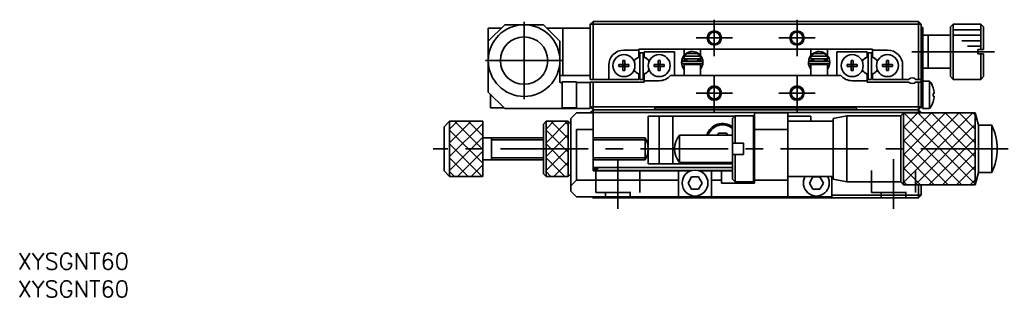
# Model space of a CAD drawing. Extents: x 0 to 420, y -8 to 261.
# Drawn here: x 0.4 to 179.6, y -8 to 42.3 of the extents above; entities that cross this region are included whole.
import ezdxf

# ---------------------------------------------------------------- set-up
doc = ezdxf.new("R2010")
doc.units = 0
doc.header["$LTSCALE"] = 0.5
doc.linetypes.add('CENTER', pattern=[50.8, 31.75, -6.35, 6.35, -6.35])
doc.linetypes.add('DASHED', pattern=[19.05, 12.7, -6.35])
for name, color, linetype in [('MSM_CENTER', 1, 'CENTER'), ('MSM_CONTINUOUS', 7, 'CONTINUOUS'), ('MSM_DASHED', 4, 'DASHED'), ('MSM_NARROW', 5, 'CONTINUOUS'), ('MSM_PART_NUMBER', 7, 'CONTINUOUS')]:
    doc.layers.add(name, color=color, linetype=linetype)
doc.styles.get("Standard").update_dxf_attribs({"font": 'txt.shx', "height": 3, "bigfont": 'bigfont.shx'})

# ---------------------------------------------------------------- blocks, each defined once
blk = doc.blocks.new('*U2')
at = {"layer": 'MSM_PART_NUMBER'}
blk.add_text('XYSGNT60', height=3, dxfattribs=at).set_placement((0, -3))
blk = doc.blocks.new('*U3')
at = {"layer": 'MSM_PART_NUMBER'}
blk.add_text('XYSGNT60', height=3, dxfattribs=at).set_placement((0, -8))

msp = doc.modelspace()

# ---------------------------------------------------------------- linework, layer by layer
at = {"layer": 'MSM_CENTER'}
for p, q in [((91.84, 27.9), (91.84, 41.9)), ((126.34, 42.3), (126.34, 35.7)), ((141.34, 42.3), (141.34, 35.7)), ((129.64, 39), (123.04, 39)), ((144.64, 39), (138.04, 39)), ((177.14, 36.5), (162.14, 36.5)), ((84.84, 34.9), (98.84, 34.9)), ((126.34, 32.3), (126.34, 25.7)), ((141.34, 32.3), (141.34, 25.7)), ((129.64, 29), (123.04, 29)), ((144.64, 29), (138.04, 29)), ((179.64, 18.9), (75.34, 18.9)), ((108.84, 17), (108.84, 8)), ((158.84, 17), (158.84, 8))]:
    msp.add_line(p, q, dxfattribs=at)
at = {"layer": 'MSM_CONTINUOUS'}
for p, q in [((88.34, 41.4), (85.34, 38.4)), ((95.34, 41.4), (88.34, 41.4)), ((98.34, 38.4), (95.34, 41.4)), ((104.34, 42), (103.84, 41.5)), ((103.84, 41.5), (103.84, 31.5)), ((103.84, 41.5), (163.84, 41.5)), ((104.34, 31.5), (104.34, 42)), ((163.34, 42), (104.34, 42)), ((163.34, 42), (163.34, 31.5)), ((163.34, 42), (163.84, 41.5)), ((163.84, 41.5), (163.84, 26.4)), ((169.14, 41), (169.64, 41.5)), ((169.64, 31.5), (169.64, 41.5)), ((169.64, 41.5), (174.64, 41.5)), ((174.64, 41.5), (174.64, 36.9)), ((174.64, 41.5), (175.14, 41)), ((85.34, 29.2), (85.34, 40.8)), ((87.74, 40.8), (85.34, 40.8)), ((103.84, 40.8), (95.94, 40.8)), ((98.84, 40.8), (98.84, 32.2)), ((164.14, 40.9), (163.84, 40.9)), ((164.14, 26.2), (164.14, 40.9)), ((164.14, 39.5), (169.14, 39.5)), ((165.14, 33.5), (165.14, 39.5)), ((169.14, 41), (169.14, 32)), ((175.14, 36.9), (175.14, 41)), ((98.34, 30.9), (98.34, 38.4)), ((112.64, 36.8), (109.94, 36.8)), ((155.04, 37), (112.64, 37)), ((112.64, 37), (112.64, 35.55)), ((112.84, 31.5), (112.84, 36.3)), ((113.44, 36.3), (112.84, 36.3)), ((113.44, 36.3), (113.44, 31.5)), ((119.14, 36.5), (113.64, 36.5)), ((113.64, 35.55), (113.64, 36.5)), ((119.14, 32.2), (119.14, 36.5)), ((120.84, 37), (120.84, 35.84)), ((120.89, 35.7), (121.42, 36.2)), ((121.42, 36.2), (123.25, 36.2)), ((123.25, 36.2), (123.78, 35.7)), ((123.84, 35.84), (123.84, 37)), ((143.84, 37), (143.84, 35.84)), ((143.89, 35.7), (144.42, 36.2)), ((144.42, 36.2), (146.25, 36.2)), ((146.25, 36.2), (146.78, 35.7)), ((146.84, 35.84), (146.84, 37)), ((148.54, 32.2), (148.54, 36.5)), ((154.04, 36.5), (148.54, 36.5)), ((154.04, 35.55), (154.04, 36.5)), ((154.24, 31.5), (154.24, 36.3)), ((154.84, 36.3), (154.24, 36.3)), ((154.84, 36.3), (154.84, 31.5)), ((155.04, 35.55), (155.04, 37)), ((157.74, 36.8), (155.04, 36.8)), ((174.14, 36.9), (175.14, 36.9)), ((174.14, 36.1), (174.14, 36.9)), ((175.14, 36.1), (174.14, 36.1)), ((174.64, 36.1), (174.64, 31.5)), ((175.14, 32), (175.14, 36.1)), ((109.05, 34.18), (109.05, 33.82)), ((109.76, 34.18), (109.05, 34.18)), ((110.12, 34.89), (109.76, 34.89)), ((109.76, 34.89), (109.76, 34.18)), ((109.77, 34.17), (109.76, 34.18)), ((110.11, 34.17), (109.77, 34.17)), ((109.77, 34.17), (109.77, 33.83)), ((110.11, 34.17), (110.12, 34.18)), ((110.11, 33.83), (110.11, 34.17)), ((110.12, 34.18), (110.12, 34.89)), ((110.82, 34.18), (110.12, 34.18)), ((110.82, 33.82), (110.82, 34.18)), ((112.38, 35.4), (112.64, 35.55)), ((113.64, 35.55), (113.9, 35.4)), ((116.16, 34.18), (115.45, 34.18)), ((115.45, 34.18), (115.45, 33.82)), ((116.52, 34.89), (116.16, 34.89)), ((116.16, 34.89), (116.16, 34.18)), ((116.17, 34.17), (116.16, 34.18)), ((116.51, 34.17), (116.17, 34.17)), ((116.17, 34.17), (116.17, 33.83)), ((116.51, 34.17), (116.52, 34.18)), ((116.51, 33.83), (116.51, 34.17)), ((116.52, 34.18), (116.52, 34.89)), ((117.22, 34.18), (116.52, 34.18)), ((117.22, 33.82), (117.22, 34.18)), ((120.53, 35.32), (120.39, 34.63)), ((120.5, 35.17), (120.49, 35.13)), ((120.49, 35.13), (120.49, 35.1)), ((120.49, 35.1), (120.49, 35.07)), ((120.49, 35.07), (120.5, 35.03)), ((120.51, 35.24), (120.5, 35.2)), ((120.5, 35.2), (120.5, 35.17)), ((120.5, 35.03), (120.5, 35)), ((120.5, 35), (120.51, 34.96)), ((120.52, 35.27), (120.51, 35.24)), ((120.51, 34.96), (120.51, 34.93)), ((120.51, 34.93), (120.52, 34.9)), ((120.53, 35.3), (120.52, 35.27)), ((120.52, 34.9), (120.53, 34.86)), ((120.54, 35.33), (120.53, 35.3)), ((120.53, 34.86), (120.55, 34.83)), ((120.55, 35.36), (120.54, 35.33)), ((120.56, 35.39), (120.55, 35.37)), ((120.55, 35.37), (120.55, 35.37)), ((120.55, 35.37), (120.55, 35.37)), ((120.55, 35.37), (120.55, 35.36)), ((120.56, 35.37), (120.55, 35.37)), ((120.55, 35.37), (120.78, 35.31)), ((120.55, 34.83), (120.56, 34.8)), ((120.57, 35.37), (120.56, 35.37)), ((120.56, 35.37), (120.56, 35.37)), ((120.56, 34.8), (120.56, 34.79)), ((120.58, 35.37), (120.57, 35.37)), ((120.59, 35.36), (120.58, 35.37)), ((120.6, 35.36), (120.59, 35.36)), ((124.09, 34.79), (120.59, 34.79)), ((120.59, 34.4), (124.09, 34.4)), ((120.61, 35.36), (120.6, 35.36)), ((120.62, 35.36), (120.61, 35.36)), ((120.63, 35.35), (120.62, 35.36)), ((120.64, 35.35), (120.63, 35.35)), ((120.66, 35.34), (120.64, 35.35)), ((120.67, 35.34), (120.66, 35.34)), ((120.68, 35.33), (120.67, 35.34)), ((120.7, 35.33), (120.68, 35.33)), ((120.71, 35.32), (120.7, 35.33)), ((120.73, 35.32), (120.71, 35.32)), ((120.74, 35.31), (120.73, 35.32)), ((120.76, 35.3), (120.74, 35.31)), ((120.77, 35.3), (120.76, 35.3)), ((120.79, 35.29), (120.77, 35.3)), ((120.78, 35.31), (120.84, 35.28)), ((120.8, 35.28), (120.79, 35.29)), ((120.83, 34.2), (120.79, 34.4)), ((120.81, 35.28), (120.8, 35.28)), ((120.82, 35.27), (120.81, 35.28)), ((120.84, 35.26), (120.82, 35.27)), ((120.84, 34.19), (120.83, 34.2)), ((123.84, 35.7), (120.84, 35.7)), ((120.84, 35.7), (120.84, 35.2)), ((120.84, 35.2), (123.84, 35.2)), ((120.84, 34.2), (120.84, 32.2)), ((123.84, 34.2), (120.84, 34.2)), ((120.88, 35.12), (120.89, 35.13)), ((120.88, 35.1), (120.88, 35.12)), ((120.88, 35.08), (120.88, 35.1)), ((120.88, 35.07), (120.88, 35.08)), ((120.89, 35.05), (120.88, 35.07)), ((120.89, 35.17), (120.9, 35.19)), ((120.89, 35.16), (120.89, 35.17)), ((120.89, 35.14), (120.89, 35.16)), ((120.89, 35.13), (120.89, 35.14)), ((120.89, 35.04), (120.89, 35.05)), ((120.89, 35.03), (120.89, 35.04)), ((120.9, 35.01), (120.89, 35.03)), ((120.9, 35.2), (120.91, 35.21)), ((120.9, 35.19), (120.9, 35.2)), ((120.9, 35), (120.9, 35.01)), ((120.9, 35), (121.34, 35)), ((120.91, 34.98), (120.9, 35)), ((120.91, 35.21), (120.91, 35.23)), ((120.91, 34.97), (120.91, 34.98)), ((120.92, 34.96), (120.91, 34.97)), ((120.93, 34.94), (120.92, 34.96)), ((120.93, 34.93), (120.93, 34.94)), ((120.94, 34.92), (120.93, 34.93)), ((120.95, 34.91), (120.94, 34.92)), ((120.96, 34.89), (120.95, 34.91)), ((120.97, 34.88), (120.96, 34.89)), ((120.98, 34.87), (120.97, 34.88)), ((120.99, 34.86), (120.98, 34.87)), ((121.01, 34.85), (120.99, 34.86)), ((121.02, 34.85), (121.01, 34.85)), ((121.03, 34.84), (121.02, 34.85)), ((121.04, 34.83), (121.03, 34.84)), ((121.06, 34.82), (121.04, 34.83)), ((121.07, 34.82), (121.06, 34.82)), ((121.09, 34.81), (121.07, 34.82)), ((121.1, 34.81), (121.09, 34.81)), ((121.11, 34.8), (121.1, 34.81)), ((121.13, 34.8), (121.11, 34.8)), ((121.14, 34.8), (121.13, 34.8)), ((121.16, 34.8), (121.14, 34.8)), ((121.17, 34.8), (121.16, 34.8)), ((121.19, 34.79), (121.17, 34.8)), ((121.34, 35.2), (121.34, 34.79)), ((121.34, 34.4), (121.34, 34.2)), ((123.34, 34.79), (123.34, 35.2)), ((123.34, 35), (123.77, 35)), ((123.34, 34.2), (123.34, 34.4)), ((123.51, 34.8), (123.49, 34.79)), ((123.49, 34.79), (123.49, 34.79)), ((123.52, 34.8), (123.51, 34.8)), ((123.54, 34.8), (123.52, 34.8)), ((123.55, 34.8), (123.54, 34.8)), ((123.57, 34.81), (123.55, 34.8)), ((123.58, 34.81), (123.57, 34.81)), ((123.59, 34.82), (123.58, 34.81)), ((123.61, 34.82), (123.59, 34.82)), ((123.62, 34.83), (123.61, 34.82)), ((123.64, 34.83), (123.62, 34.83)), ((123.65, 34.84), (123.64, 34.83)), ((123.66, 34.85), (123.65, 34.84)), ((123.67, 34.86), (123.66, 34.85)), ((123.69, 34.87), (123.67, 34.86)), ((123.7, 34.88), (123.69, 34.87)), ((123.71, 34.89), (123.7, 34.88)), ((123.72, 34.9), (123.71, 34.89)), ((123.73, 34.91), (123.72, 34.9)), ((123.74, 34.92), (123.73, 34.91)), ((123.75, 34.95), (123.74, 34.94)), ((123.74, 34.94), (123.74, 34.92)), ((123.76, 34.96), (123.75, 34.95)), ((123.77, 34.98), (123.76, 34.96)), ((123.77, 35.21), (123.77, 35.2)), ((123.77, 35.2), (123.88, 34.79)), ((123.77, 35.2), (123.78, 35.18)), ((123.78, 35), (123.77, 34.99)), ((123.77, 34.99), (123.77, 34.98)), ((123.78, 35.18), (123.78, 35.17)), ((123.78, 35.17), (123.78, 35.15)), ((123.78, 35.15), (123.79, 35.14)), ((123.79, 35.05), (123.78, 35.03)), ((123.78, 35.03), (123.78, 35.02)), ((123.78, 35.02), (123.78, 35)), ((123.79, 35.14), (123.79, 35.12)), ((123.79, 35.12), (123.79, 35.11)), ((123.79, 35.11), (123.79, 35.09)), ((123.79, 35.09), (123.79, 35.08)), ((123.79, 35.08), (123.79, 35.06)), ((123.79, 35.06), (123.79, 35.05)), ((123.84, 35.2), (123.84, 35.7)), ((123.88, 34.4), (123.84, 34.2)), ((123.84, 32.2), (123.84, 34.2)), ((123.84, 34.2), (123.84, 34.19)), ((124.12, 35.36), (124.12, 35.38)), ((124.12, 35.37), (124.12, 35.37)), ((124.15, 35.31), (124.13, 35.36)), ((143.53, 35.32), (143.39, 34.63)), ((143.5, 35.17), (143.49, 35.13)), ((143.49, 35.13), (143.49, 35.1)), ((143.49, 35.1), (143.49, 35.07)), ((143.49, 35.07), (143.5, 35.03)), ((143.51, 35.24), (143.5, 35.2)), ((143.5, 35.2), (143.5, 35.17)), ((143.5, 35.03), (143.5, 35)), ((143.5, 35), (143.51, 34.96)), ((143.52, 35.27), (143.51, 35.24)), ((143.51, 34.96), (143.51, 34.93)), ((143.51, 34.93), (143.52, 34.9)), ((143.53, 35.3), (143.52, 35.27)), ((143.52, 34.9), (143.53, 34.86)), ((143.54, 35.33), (143.53, 35.3)), ((143.53, 34.86), (143.55, 34.83)), ((143.55, 35.36), (143.54, 35.33)), ((143.56, 35.39), (143.55, 35.37)), ((143.55, 35.37), (143.55, 35.37)), ((143.55, 35.37), (143.55, 35.37)), ((143.55, 35.37), (143.55, 35.36)), ((143.56, 35.37), (143.55, 35.37)), ((143.55, 35.37), (143.78, 35.31)), ((143.55, 34.83), (143.56, 34.8)), ((143.57, 35.37), (143.56, 35.37)), ((143.56, 35.37), (143.56, 35.37)), ((143.56, 34.8), (143.56, 34.79)), ((143.58, 35.37), (143.57, 35.37)), ((143.59, 35.36), (143.58, 35.37)), ((143.6, 35.36), (143.59, 35.36)), ((147.09, 34.79), (143.59, 34.79)), ((143.59, 34.4), (147.09, 34.4)), ((143.61, 35.36), (143.6, 35.36)), ((143.62, 35.36), (143.61, 35.36)), ((143.63, 35.35), (143.62, 35.36)), ((143.64, 35.35), (143.63, 35.35)), ((143.66, 35.34), (143.64, 35.35)), ((143.67, 35.34), (143.66, 35.34)), ((143.68, 35.33), (143.67, 35.34)), ((143.7, 35.33), (143.68, 35.33)), ((143.71, 35.32), (143.7, 35.33)), ((143.73, 35.32), (143.71, 35.32)), ((143.74, 35.31), (143.73, 35.32)), ((143.76, 35.3), (143.74, 35.31)), ((143.77, 35.3), (143.76, 35.3)), ((143.79, 35.29), (143.77, 35.3)), ((143.78, 35.31), (143.84, 35.28)), ((143.8, 35.28), (143.79, 35.29)), ((143.83, 34.2), (143.79, 34.4)), ((143.81, 35.28), (143.8, 35.28)), ((143.82, 35.27), (143.81, 35.28)), ((143.84, 35.26), (143.82, 35.27)), ((143.84, 34.19), (143.83, 34.2)), ((146.84, 35.7), (143.84, 35.7)), ((143.84, 35.7), (143.84, 35.2)), ((143.84, 35.2), (146.84, 35.2)), ((143.84, 34.2), (143.84, 32.2)), ((146.84, 34.2), (143.84, 34.2)), ((143.88, 35.12), (143.89, 35.13)), ((143.88, 35.1), (143.88, 35.12)), ((143.88, 35.08), (143.88, 35.1)), ((143.88, 35.07), (143.88, 35.08)), ((143.89, 35.05), (143.88, 35.07)), ((143.89, 35.17), (143.9, 35.19)), ((143.89, 35.16), (143.89, 35.17)), ((143.89, 35.14), (143.89, 35.16)), ((143.89, 35.13), (143.89, 35.14)), ((143.89, 35.04), (143.89, 35.05)), ((143.89, 35.03), (143.89, 35.04)), ((143.9, 35.01), (143.89, 35.03)), ((143.9, 35.2), (143.91, 35.21)), ((143.9, 35.19), (143.9, 35.2)), ((143.9, 35), (143.9, 35.01)), ((143.9, 35), (144.34, 35)), ((143.91, 34.98), (143.9, 35)), ((143.91, 35.21), (143.91, 35.23)), ((143.91, 34.97), (143.91, 34.98)), ((143.92, 34.96), (143.91, 34.97)), ((143.93, 34.94), (143.92, 34.96)), ((143.93, 34.93), (143.93, 34.94)), ((143.94, 34.92), (143.93, 34.93)), ((143.95, 34.91), (143.94, 34.92)), ((143.96, 34.89), (143.95, 34.91)), ((143.97, 34.88), (143.96, 34.89)), ((143.98, 34.87), (143.97, 34.88)), ((143.99, 34.86), (143.98, 34.87)), ((144.01, 34.85), (143.99, 34.86)), ((144.02, 34.85), (144.01, 34.85)), ((144.03, 34.84), (144.02, 34.85)), ((144.04, 34.83), (144.03, 34.84)), ((144.06, 34.82), (144.04, 34.83)), ((144.07, 34.82), (144.06, 34.82)), ((144.09, 34.81), (144.07, 34.82)), ((144.1, 34.81), (144.09, 34.81)), ((144.11, 34.8), (144.1, 34.81)), ((144.13, 34.8), (144.11, 34.8)), ((144.14, 34.8), (144.13, 34.8)), ((144.16, 34.8), (144.14, 34.8)), ((144.17, 34.8), (144.16, 34.8)), ((144.19, 34.79), (144.17, 34.8)), ((144.34, 35.2), (144.34, 34.79)), ((144.34, 34.4), (144.34, 34.2)), ((146.34, 34.79), (146.34, 35.2)), ((146.34, 35), (146.77, 35)), ((146.34, 34.2), (146.34, 34.4)), ((146.51, 34.8), (146.49, 34.79)), ((146.49, 34.79), (146.49, 34.79)), ((146.52, 34.8), (146.51, 34.8)), ((146.54, 34.8), (146.52, 34.8)), ((146.55, 34.8), (146.54, 34.8)), ((146.57, 34.81), (146.55, 34.8)), ((146.58, 34.81), (146.57, 34.81)), ((146.59, 34.82), (146.58, 34.81)), ((146.61, 34.82), (146.59, 34.82)), ((146.62, 34.83), (146.61, 34.82)), ((146.64, 34.83), (146.62, 34.83)), ((146.65, 34.84), (146.64, 34.83)), ((146.66, 34.85), (146.65, 34.84)), ((146.67, 34.86), (146.66, 34.85)), ((146.69, 34.87), (146.67, 34.86)), ((146.7, 34.88), (146.69, 34.87)), ((146.71, 34.89), (146.7, 34.88)), ((146.72, 34.9), (146.71, 34.89)), ((146.73, 34.91), (146.72, 34.9)), ((146.74, 34.92), (146.73, 34.91)), ((146.75, 34.95), (146.74, 34.94)), ((146.74, 34.94), (146.74, 34.92)), ((146.76, 34.96), (146.75, 34.95)), ((146.77, 34.98), (146.76, 34.96)), ((146.77, 35.21), (146.77, 35.2)), ((146.77, 35.2), (146.88, 34.79)), ((146.77, 35.2), (146.78, 35.18)), ((146.78, 35), (146.77, 34.99)), ((146.77, 34.99), (146.77, 34.98)), ((146.78, 35.18), (146.78, 35.17)), ((146.78, 35.17), (146.78, 35.15)), ((146.78, 35.15), (146.79, 35.14)), ((146.79, 35.05), (146.78, 35.03)), ((146.78, 35.03), (146.78, 35.02)), ((146.78, 35.02), (146.78, 35)), ((146.79, 35.14), (146.79, 35.12)), ((146.79, 35.12), (146.79, 35.11)), ((146.79, 35.11), (146.79, 35.09)), ((146.79, 35.09), (146.79, 35.08)), ((146.79, 35.08), (146.79, 35.06)), ((146.79, 35.06), (146.79, 35.05)), ((146.84, 35.2), (146.84, 35.7)), ((146.88, 34.4), (146.84, 34.2)), ((146.84, 32.2), (146.84, 34.2)), ((146.84, 34.2), (146.84, 34.19)), ((147.12, 35.36), (147.12, 35.38)), ((147.15, 35.31), (147.13, 35.36)), ((151.16, 34.18), (150.45, 34.18)), ((150.45, 34.18), (150.45, 33.82)), ((151.16, 34.89), (151.16, 34.18)), ((151.52, 34.89), (151.16, 34.89)), ((151.17, 34.17), (151.16, 34.18)), ((151.17, 34.17), (151.17, 33.83)), ((151.51, 34.17), (151.17, 34.17)), ((151.51, 34.17), (151.52, 34.18)), ((151.51, 33.83), (151.51, 34.17)), ((151.52, 34.18), (151.52, 34.89)), ((152.22, 34.18), (151.52, 34.18)), ((152.22, 33.82), (152.22, 34.18)), ((154.04, 35.55), (153.78, 35.4)), ((155.3, 35.4), (155.04, 35.55)), ((157.56, 34.18), (156.85, 34.18)), ((156.85, 34.18), (156.85, 33.82)), ((157.92, 34.89), (157.56, 34.89)), ((157.56, 34.89), (157.56, 34.18)), ((157.57, 34.17), (157.56, 34.18)), ((157.91, 34.17), (157.57, 34.17)), ((157.57, 34.17), (157.57, 33.83)), ((157.91, 34.17), (157.92, 34.18)), ((157.91, 33.83), (157.91, 34.17)), ((157.92, 34.18), (157.92, 34.89)), ((158.62, 34.18), (157.92, 34.18)), ((158.62, 33.82), (158.62, 34.18)), ((107.19, 34.05), (107.19, 31.5)), ((109.05, 33.82), (109.76, 33.82)), ((109.77, 33.83), (109.76, 33.82)), ((109.76, 33.82), (109.76, 33.11)), ((109.76, 33.11), (110.12, 33.11)), ((109.77, 33.83), (110.11, 33.83)), ((110.11, 33.83), (110.12, 33.82)), ((110.12, 33.11), (110.12, 33.82)), ((110.12, 33.82), (110.82, 33.82)), ((112.64, 32.45), (112.38, 32.6)), ((112.64, 32.45), (112.64, 31.5)), ((113.9, 32.6), (113.64, 32.45)), ((113.64, 31), (113.64, 32.45)), ((115.45, 33.82), (116.16, 33.82)), ((116.17, 33.83), (116.16, 33.82)), ((116.16, 33.82), (116.16, 33.11)), ((116.16, 33.11), (116.52, 33.11)), ((116.17, 33.83), (116.51, 33.83)), ((116.51, 33.83), (116.52, 33.82)), ((116.52, 33.11), (116.52, 33.82)), ((116.52, 33.82), (117.22, 33.82)), ((150.45, 33.82), (151.16, 33.82)), ((151.17, 33.83), (151.16, 33.82)), ((151.16, 33.82), (151.16, 33.11)), ((151.16, 33.11), (151.52, 33.11)), ((151.17, 33.83), (151.51, 33.83)), ((151.51, 33.83), (151.52, 33.82)), ((151.52, 33.11), (151.52, 33.82)), ((151.52, 33.82), (152.22, 33.82)), ((153.78, 32.6), (154.04, 32.45)), ((154.04, 31), (154.04, 32.45)), ((155.04, 32.45), (155.3, 32.6)), ((155.04, 31.5), (155.04, 32.45)), ((156.85, 33.82), (157.56, 33.82)), ((157.57, 33.83), (157.56, 33.82)), ((157.56, 33.82), (157.56, 33.11)), ((157.56, 33.11), (157.92, 33.11)), ((157.57, 33.83), (157.91, 33.83)), ((157.91, 33.83), (157.92, 33.82)), ((157.92, 33.11), (157.92, 33.82)), ((157.92, 33.82), (158.62, 33.82)), ((160.49, 31.5), (160.49, 34.05)), ((169.14, 33.5), (164.14, 33.5)), ((103.84, 32.2), (98.34, 32.2)), ((98.74, 30.9), (98.34, 30.9)), ((98.74, 31.05), (98.74, 26.35)), ((101.34, 31.05), (98.74, 31.05)), ((101.34, 31.05), (101.34, 26.2)), ((103.84, 30.9), (101.34, 30.9)), ((103.84, 31.5), (112.64, 31.5)), ((103.84, 31), (113.64, 31)), ((103.84, 31), (103.84, 26.2)), ((104.34, 31), (104.34, 14.9)), ((113.44, 31.5), (112.84, 31.5)), ((113.64, 31.25), (116.34, 31.25)), ((118.42, 32.2), (149.26, 32.2)), ((151.34, 31.25), (154.04, 31.25)), ((154.04, 31), (161.58, 31)), ((154.84, 31.5), (154.24, 31.5)), ((155.04, 31.5), (161.58, 31.5)), ((163.84, 31.5), (162.9, 31.5)), ((162.9, 31), (163.84, 31)), ((163.34, 25.4), (163.34, 31)), ((164.14, 31.2), (165.36, 31.2)), ((165.36, 26.2), (165.36, 31.2)), ((169.64, 31.5), (169.14, 32)), ((174.64, 31.5), (169.64, 31.5)), ((175.14, 32), (174.64, 31.5)), ((85.34, 29.2), (88.34, 26.2)), ((85.74, 28.8), (85.74, 26.35)), ((166.04, 29.95), (166.03, 29.95)), ((166.03, 28.96), (166.03, 28.44)), ((166.22, 28.96), (166.03, 28.96)), ((166.03, 28.44), (166.22, 28.44)), ((166.03, 27.45), (166.04, 27.45)), ((85.74, 26.35), (88.19, 26.35)), ((103.84, 26.2), (88.34, 26.2)), ((98.74, 26.35), (101.34, 26.35)), ((100.34, 24.4), (101.34, 25.4)), ((101.34, 25.4), (104.34, 25.4)), ((163.84, 26.5), (103.84, 26.5)), ((104.34, 26), (103.84, 26.5)), ((104.34, 26), (103.84, 25.5)), ((163.84, 25.5), (103.84, 25.5)), ((103.84, 25.4), (103.84, 25.5)), ((104.34, 26), (163.34, 26)), ((115.69, 26.35), (115.34, 26)), ((151.99, 26.35), (115.69, 26.35)), ((133.64, 25.4), (133.64, 12.7)), ((133.64, 25.4), (139.64, 25.4)), ((139.64, 10.2), (139.64, 25.4)), ((152.34, 26), (151.99, 26.35)), ((160.64, 25.4), (160.14, 24.9)), ((160.64, 25.4), (160.64, 12.4)), ((173.64, 25.4), (160.64, 25.4)), ((163.84, 26.5), (163.34, 26)), ((163.84, 25.5), (163.34, 26)), ((163.84, 26.4), (164.14, 26.4)), ((163.84, 25.5), (163.84, 25.4)), ((165.36, 26.2), (164.14, 26.2)), ((173.64, 25.4), (173.64, 12.4)), ((174.23, 23.2), (173.64, 25.4)), ((78.34, 23.9), (77.34, 22.9)), ((78.34, 23.9), (78.34, 13.9)), ((84.34, 23.9), (78.34, 23.9)), ((84.34, 23.9), (84.34, 13.9)), ((95.84, 23.9), (95.34, 23.4)), ((95.34, 23.4), (95.34, 14.4)), ((95.84, 23.9), (95.84, 13.9)), ((99.84, 23.9), (95.84, 23.9)), ((99.84, 23.9), (99.84, 13.9)), ((100.34, 23.4), (99.84, 23.9)), ((100.34, 24.4), (100.34, 11.2)), ((114.34, 24.8), (130.04, 24.8)), ((114.34, 16.2), (114.34, 24.8)), ((116.34, 24.8), (116.34, 16.2)), ((118.84, 16.2), (118.84, 24.8)), ((130.14, 24.9), (129.64, 24.4)), ((129.64, 13.4), (129.64, 24.4)), ((130.14, 24.9), (130.14, 19.9)), ((133.44, 24.9), (130.14, 24.9)), ((133.44, 12.9), (133.44, 24.9)), ((133.64, 24.7), (133.44, 24.9)), ((133.54, 24.8), (133.64, 24.8)), ((139.64, 24.8), (143.84, 24.8)), ((147.89, 23.9), (139.64, 23.9)), ((143.84, 24.8), (143.84, 23.9)), ((150.39, 24.9), (147.89, 24.4)), ((147.89, 24.4), (147.89, 13.4)), ((150.39, 24.9), (150.39, 12.9)), ((160.14, 24.9), (150.39, 24.9)), ((160.14, 24.9), (160.14, 12.9)), ((77.34, 14.9), (77.34, 22.9)), ((101.34, 22.4), (101.34, 13.2)), ((104.34, 22.4), (101.34, 22.4)), ((126.91, 21.4), (127.12, 21.75)), ((127.12, 21.75), (128.56, 21.75)), ((128.56, 21.75), (128.76, 21.4)), ((139.64, 22.4), (133.64, 22.4)), ((174.23, 23.2), (174.23, 14.6)), ((176.64, 23.2), (174.23, 23.2)), ((176.64, 23.2), (176.64, 14.6)), ((95.34, 20.9), (84.34, 20.9)), ((85.94, 20.9), (85.94, 16.9)), ((113.8, 20.9), (104.34, 20.9)), ((113.8, 16.9), (113.8, 20.9)), ((120.01, 21.4), (120.01, 16.4)), ((129.64, 21.4), (120.01, 21.4)), ((131.64, 19.9), (129.64, 19.9)), ((131.64, 17.9), (131.64, 19.9)), ((84.34, 16.9), (95.34, 16.9)), ((104.34, 16.9), (113.8, 16.9)), ((129.64, 16.2), (114.34, 16.2)), ((120.01, 16.4), (129.64, 16.4)), ((129.64, 17.9), (131.64, 17.9)), ((130.14, 17.9), (130.14, 12.9)), ((77.34, 14.9), (78.34, 13.9)), ((95.34, 14.4), (95.84, 13.9)), ((99.84, 13.9), (100.34, 14.4)), ((104.34, 15.5), (129.64, 15.5)), ((105.24, 15.25), (104.34, 15.25)), ((122.35, 15), (104.34, 15)), ((122.01, 14.9), (104.34, 14.9)), ((105.24, 15.25), (105.24, 15.5)), ((119.84, 14.9), (119.84, 10.2)), ((129.64, 15), (123.32, 15)), ((129.64, 14.9), (123.66, 14.9)), ((125.84, 10.2), (125.84, 14.9)), ((127.64, 14.9), (127.64, 12.7)), ((173.64, 12.4), (174.23, 14.6)), ((174.23, 14.6), (176.64, 14.6)), ((78.34, 13.9), (84.34, 13.9)), ((95.84, 13.9), (99.84, 13.9)), ((100.34, 12.2), (101.34, 13.2)), ((101.34, 13.2), (119.84, 13.2)), ((122.2, 13.8), (121.57, 12.7)), ((122.2, 11.6), (121.57, 12.7)), ((123.47, 13.8), (122.2, 13.8)), ((124.11, 12.7), (123.47, 13.8)), ((124.11, 12.7), (123.47, 11.6)), ((125.84, 13.2), (127.64, 13.2)), ((127.64, 12.7), (133.64, 12.7)), ((129.64, 13.4), (130.14, 12.9)), ((130.14, 12.9), (133.44, 12.9)), ((133.44, 12.9), (133.64, 13.1)), ((133.64, 13.2), (139.64, 13.2)), ((139.64, 13.9), (147.89, 13.9)), ((144.2, 13.8), (143.57, 12.7)), ((144.2, 11.6), (143.57, 12.7)), ((144.2, 13.8), (145.47, 13.8)), ((145.47, 13.8), (146.11, 12.7)), ((146.11, 12.7), (145.47, 11.6)), ((147.64, 13.9), (147.64, 10.2)), ((147.89, 13.4), (150.39, 12.9)), ((150.39, 12.9), (160.14, 12.9)), ((160.14, 12.9), (160.64, 12.4)), ((101.34, 10.2), (100.34, 11.2)), ((123.47, 11.6), (122.2, 11.6)), ((145.47, 11.6), (144.2, 11.6)), ((160.64, 12.4), (173.64, 12.4)), ((163.34, 10), (163.34, 12.4)), ((163.84, 12.4), (163.84, 10.5)), ((147.64, 10.2), (101.34, 10.2)), ((104.34, 10), (104.14, 10.2)), ((104.34, 10), (104.34, 10.2)), ((163.34, 10), (104.34, 10)), ((147.64, 10.5), (163.84, 10.5)), ((163.34, 10), (163.84, 10.5))]:
    msp.add_line(p, q, dxfattribs=at)
for centre, radius in [((91.84, 34.9), 6.5), ((126.34, 39), 1.06), ((141.34, 39), 1.06), ((91.84, 34.9), 4.3), ((109.94, 34), 2), ((116.34, 34), 2), ((151.34, 34), 2), ((157.74, 34), 2), ((126.34, 29), 1.06), ((141.34, 29), 1.06), ((122.84, 12.7), 2.35)]:
    msp.add_circle(centre, radius, dxfattribs=at)
for centre, radius, start, end in [((109.94, 34.05), 2.75, 90, 180), ((122.34, 34.6), 1.94, 0.7347, 156.8395), ((145.34, 34.6), 1.94, 0.7347, 156.8395), ((157.74, 34.05), 2.75, 0, 90), ((113.14, 34), 1.59, 100.893, 149.5667), ((113.25, 33.89), 1.75, 120, 148.1185), ((113.14, 34), 1.59, 30.4332, 79.1069), ((113.02, 33.89), 1.75, 31.8815, 60), ((120.59, 34.6), 0.195, 90, 270), ((122.34, 34.6), 1.95, 180.7247, 219.4262), ((122.34, 34.6), 1.94, 320.4691, 359.2862), ((124.09, 34.6), 0.195, 270, 90), ((143.59, 34.6), 0.195, 90, 270), ((145.34, 34.6), 1.95, 180.7247, 219.4262), ((145.34, 34.6), 1.94, 320.4691, 359.2862), ((147.09, 34.6), 0.195, 270, 90), ((154.54, 34), 1.59, 100.893, 149.5667), ((154.65, 33.89), 1.75, 120, 148.1185), ((154.54, 34), 1.59, 30.4332, 79.1069), ((154.42, 33.89), 1.75, 31.8815, 60), ((113.14, 34), 1.59, 210.4333, 259.107), ((113.25, 34.11), 1.75, 211.8815, 240), ((113.14, 34), 1.59, 280.8931, 329.5668), ((113.02, 34.11), 1.75, 300, 328.1185), ((154.54, 34), 1.59, 210.4333, 259.107), ((154.65, 34.11), 1.75, 211.8815, 240), ((154.54, 34), 1.59, 280.8931, 329.5668), ((154.42, 34.11), 1.75, 300, 328.1185), ((116.34, 34), 2.75, 270, 319.1148), ((151.34, 34), 2.75, 220.8852, 270), ((162.24, 30.75), 1, 48.5904, 131.4096), ((162.24, 31.75), 1, 228.5904, 311.4096), ((162.24, 28.7), 4, 18.2398, 38.6822), ((162.24, 28.7), 3.99, 3.7348, 18.2232), ((162.24, 28.7), 4, 321.3178, 341.7602), ((162.24, 28.7), 3.99, 341.7768, 356.2652), ((127.84, 20.5), 3, 53.1301, 162.5425), ((127.84, 20.5), 2.75, 49.1148, 160.8967), ((167.89, 18.9), 9.75, 333.8162, 26.1838), ((110.34, 18.9), 4, 330, 30), ((123.14, 18.9), 4, 141.3178, 218.6822), ((144.84, 12.7), 2.35, 149.2936, 30.7064)]:
    msp.add_arc(centre, radius, start, end, dxfattribs=at)
at = {"layer": 'MSM_DASHED'}
for p, q in [((104.84, 15), (104.84, 11)), ((112.84, 11), (112.84, 15)), ((154.84, 15), (154.84, 11)), ((162.84, 11), (162.84, 15)), ((104.84, 11), (112.84, 11)), ((106.59, 11), (106.59, 10)), ((111.09, 10), (111.09, 11)), ((154.84, 11), (162.84, 11)), ((156.59, 11), (156.59, 10)), ((161.09, 10), (161.09, 11))]:
    msp.add_line(p, q, dxfattribs=at)
at = {"layer": 'MSM_NARROW'}
for p, q in [((169.64, 40.5), (174.64, 40.5)), ((169.64, 39.5), (174.64, 39.5)), ((171.24, 38.5), (174.64, 38.5)), ((172.24, 37.5), (174.64, 37.5)), ((160.64, 12.79), (173.24, 25.4)), ((160.64, 17.79), (168.24, 25.4)), ((160.64, 15.29), (170.74, 25.4)), ((160.64, 22.79), (163.24, 25.4)), ((160.64, 20.29), (165.74, 25.4)), ((160.64, 25.29), (160.74, 25.4)), ((160.72, 25.4), (173.64, 12.48)), ((163.22, 25.4), (173.64, 14.98)), ((165.72, 25.4), (173.64, 17.48)), ((168.22, 25.4), (173.64, 19.98)), ((170.72, 25.4), (173.64, 22.48)), ((173.22, 25.4), (173.64, 24.98)), ((78.34, 22.49), (79.74, 23.9)), ((78.34, 19.99), (82.24, 23.9)), ((78.34, 17.49), (84.34, 23.49)), ((79.22, 23.9), (84.34, 18.78)), ((81.72, 23.9), (84.34, 21.28)), ((95.84, 19.99), (99.74, 23.9)), ((95.84, 22.49), (97.24, 23.9)), ((96.72, 23.9), (99.84, 20.78)), ((99.22, 23.9), (99.84, 23.28)), ((78.34, 22.28), (84.34, 16.28)), ((95.84, 22.28), (99.84, 18.28)), ((160.64, 22.98), (171.22, 12.4)), ((162.74, 12.4), (173.64, 23.29)), ((78.34, 14.99), (84.34, 20.99)), ((78.34, 19.78), (84.22, 13.9)), ((85.94, 20.52), (95.34, 20.52)), ((95.84, 17.49), (99.84, 21.49)), ((95.84, 19.78), (99.84, 15.78)), ((104.34, 20.52), (113.8, 20.52)), ((160.64, 20.48), (168.72, 12.4)), ((165.24, 12.4), (173.64, 20.79)), ((79.74, 13.9), (84.34, 18.49)), ((95.84, 14.99), (99.84, 18.99)), ((160.64, 17.98), (166.22, 12.4)), ((167.74, 12.4), (173.64, 18.29)), ((78.34, 17.28), (81.72, 13.9)), ((85.94, 17.28), (95.34, 17.28)), ((95.84, 17.28), (99.22, 13.9)), ((97.24, 13.9), (99.84, 16.49)), ((104.34, 17.28), (113.8, 17.28)), ((78.34, 14.78), (79.22, 13.9)), ((82.24, 13.9), (84.34, 15.99)), ((95.84, 14.78), (96.72, 13.9)), ((160.64, 15.48), (163.72, 12.4)), ((170.24, 12.4), (173.64, 15.79)), ((99.74, 13.9), (99.84, 13.99)), ((160.64, 12.98), (161.22, 12.4)), ((172.74, 12.4), (173.64, 13.29))]:
    msp.add_line(p, q, dxfattribs=at)
for centre in [(126.34, 39), (141.34, 39), (126.34, 29), (141.34, 29)]:
    msp.add_circle(centre, 1.3, dxfattribs=at)

# ---------------------------------------------------------------- block references
at = {"layer": 'MSM_CONTINUOUS'}
for name in ['*U2', '*U3']:
    msp.add_blockref(name, (0, 0), dxfattribs=at)

doc.saveas('drawing.dxf')
